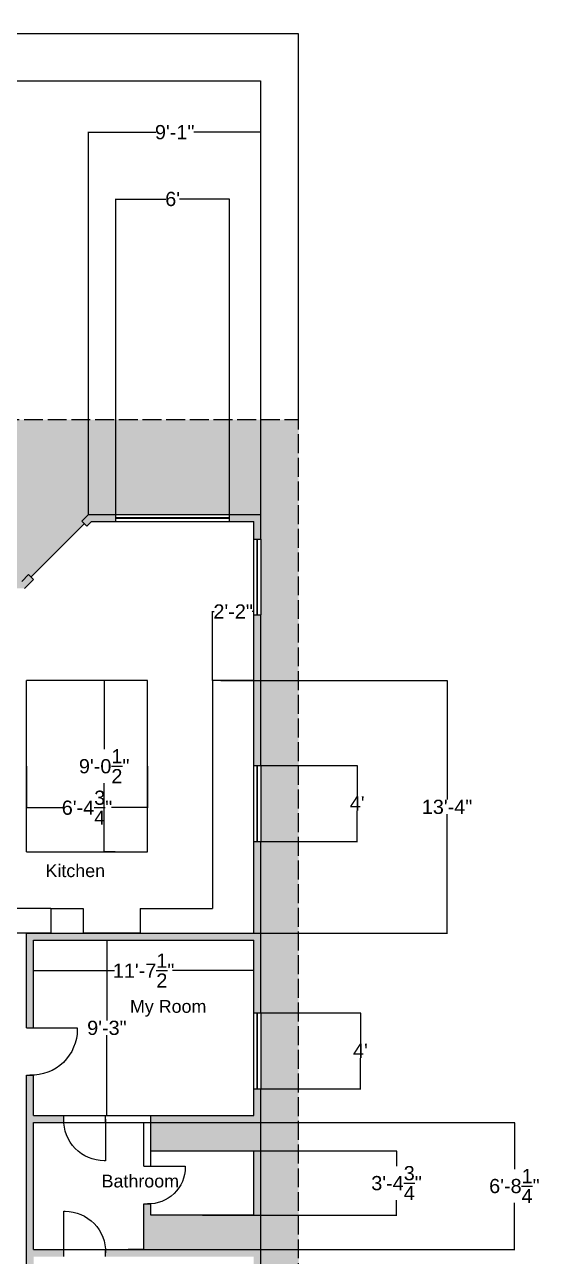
# Model space of a CAD drawing. Header units: inches. Extents: x -2924 to 1106, y -385 to 1215.
# Drawn here: x 704 to 1037, y 141 to 921 of the extents above; entities that cross this region are included whole.
import ezdxf

# ---------------------------------------------------------------- set-up
doc = ezdxf.new("R2010")
doc.units = ezdxf.units.IN
doc.header["$MEASUREMENT"] = 0
doc.header["$PDMODE"] = 2
doc.linetypes.add('ACAD_ISO02W100', pattern=[15, 12, -3])
doc.layers.get('Defpoints').update_dxf_attribs({"color": 8})
for name, color, linetype, plot in [('door', 4, 'Continuous', False), ('wall', 7, 'Continuous', False), ('window', 90, 'Continuous', False)]:
    doc.layers.add(name, color=color, linetype=linetype, plot=plot)
doc.styles.get("Standard").update_dxf_attribs({"font": 'arial.ttf'})
doc.dimstyles.get("Standard").update_dxf_attribs({"dimtxt": 9, "dimasz": 0.18, "dimexe": 0.18, "dimexo": 0.0625, "dimgap": 0.09, "dimtad": 0, "dimtih": 1, "dimtoh": 1, "dimzin": 0, "dimdsep": 46, "dimlunit": 4, "dimtxsty": 'Standard', "dimcen": 0.09, "dimadec": 0, "dimazin": 0, "dimtfac": 1, "dimtofl": 0, "dimtmove": 0, "dimatfit": 3, "dimfxl": 1, "dimtolj": 1, "dimtzin": 0, "dimarcsym": 0})

# ---------------------------------------------------------------- blocks, each defined once
blk = doc.blocks.new('*U4')
at = {"layer": 'door'}
blk.add_lwpolyline([(0, 0), (0, 26.39), (0.81, 26.39, -0.423288), (26.4, 0, -1.822157)], format="xyb", dxfattribs=at)
blk = doc.blocks.new('*U2')
at = {"layer": 'door'}
blk.add_lwpolyline([(0, 0), (0, 23.99), (0.74, 23.99, -0.423288), (24, 0, -1.822157)], format="xyb", dxfattribs=at)
blk = doc.blocks.new('*U5')
at = {"layer": 'door'}
blk.add_lwpolyline([(0, 0), (0, 29.99), (0.93, 29.99, -0.423288), (30, 0, -1.822157)], format="xyb", dxfattribs=at)
blk = doc.blocks.new('*D33')
at = {"layer": 'Defpoints', "color": 0, "transparency": 16777216}
for p in [(705.37, 451.59), (782.17, 451.59), (782.17, 425.33)]:
    blk.add_point(p, dxfattribs=at)
at = {"layer": 'wall', "color": 0, "lineweight": -2, "transparency": 16777216}
for p, q in [((705.37, 451.53), (705.37, 425.15)), ((782.17, 451.53), (782.17, 425.15)), ((705.55, 425.33), (728.28, 425.33)), ((781.99, 425.33), (759.26, 425.33))]:
    blk.add_line(p, q, dxfattribs=at)
at = {"layer": 'wall', "color": 0, "transparency": 16777216}
for points in [[(705.55, 425.36), (705.55, 425.3), (705.37, 425.33)], [(781.99, 425.36), (781.99, 425.3), (782.17, 425.33)]]:
    blk.add_solid(points, dxfattribs=at)
at = {"layer": 'wall', "color": 0, "transparency": 16777216, "insert": (743.77, 425.33), "char_height": 9, "attachment_point": 5}
blk.add_mtext('\\A1;6\'-4{\\H1x;\\S3/4;}"', dxfattribs=at)
blk = doc.blocks.new('*D34')
at = {"layer": 'Defpoints', "color": 0, "transparency": 16777216}
for p in [(754.64, 505.78), (761.63, 505.78), (761.63, 397.41)]:
    blk.add_point(p, dxfattribs=at)
at = {"layer": 'wall', "color": 0, "lineweight": -2, "transparency": 16777216}
for p, q in [((761.57, 505.78), (754.46, 505.78)), ((754.64, 505.6), (754.64, 462.3)), ((754.64, 397.59), (754.64, 440.89)), ((761.57, 397.41), (754.46, 397.41))]:
    blk.add_line(p, q, dxfattribs=at)
at = {"layer": 'wall', "color": 0, "transparency": 16777216}
for points in [[(754.61, 505.6), (754.67, 505.6), (754.64, 505.78)], [(754.61, 397.59), (754.67, 397.59), (754.64, 397.41)]]:
    blk.add_solid(points, dxfattribs=at)
at = {"layer": 'wall', "color": 0, "transparency": 16777216, "insert": (754.64, 451.59), "char_height": 9, "attachment_point": 5}
blk.add_mtext('\\A1;9\'-0{\\H1x;\\S1/2;}"', dxfattribs=at)
blk = doc.blocks.new('*D42')
at = {"layer": 'Defpoints', "color": 0, "transparency": 16777216}
for p in [(816.82, 207.91), (816.82, 167.11), (939.9, 167.11)]:
    blk.add_point(p, dxfattribs=at)
at = {"layer": 'wall', "color": 0, "lineweight": -2, "transparency": 16777216}
for p, q in [((816.88, 207.91), (940.08, 207.91)), ((939.9, 207.73), (939.9, 198.27)), ((939.9, 167.29), (939.9, 176.74)), ((816.88, 167.11), (940.08, 167.11))]:
    blk.add_line(p, q, dxfattribs=at)
at = {"layer": 'wall', "color": 0, "transparency": 16777216}
for points in [[(939.87, 207.73), (939.93, 207.73), (939.9, 207.91)], [(939.87, 167.29), (939.93, 167.29), (939.9, 167.11)]]:
    blk.add_solid(points, dxfattribs=at)
at = {"layer": 'wall', "color": 0, "transparency": 16777216, "insert": (939.9, 187.51), "char_height": 9, "attachment_point": 5}
blk.add_mtext('\\A1;3\'-4{\\H1x;\\S3/4;}"', dxfattribs=at)
blk = doc.blocks.new('*D43')
at = {"layer": 'Defpoints', "color": 0, "transparency": 16777216}
for p in [(849.37, 322.1), (709.87, 313.56), (849.37, 318.31)]:
    blk.add_point(p, dxfattribs=at)
at = {"layer": 'wall', "color": 0, "lineweight": -2, "transparency": 16777216}
for p, q in [((709.87, 313.62), (709.87, 322.28)), ((710.05, 322.1), (761.21, 322.1)), ((849.19, 322.1), (798.02, 322.1)), ((849.37, 318.37), (849.37, 322.28))]:
    blk.add_line(p, q, dxfattribs=at)
at = {"layer": 'wall', "color": 0, "transparency": 16777216}
for points in [[(710.05, 322.13), (710.05, 322.07), (709.87, 322.1)], [(849.19, 322.13), (849.19, 322.07), (849.37, 322.1)]]:
    blk.add_solid(points, dxfattribs=at)
at = {"layer": 'wall', "color": 0, "transparency": 16777216, "insert": (779.62, 322.1), "char_height": 9, "attachment_point": 5}
blk.add_mtext('\\A1;11\'-7{\\H1x;\\S1/2;}"', dxfattribs=at)
blk = doc.blocks.new('*D44')
at = {"layer": 'Defpoints', "color": 0, "transparency": 16777216}
for p in [(709.87, 341.31), (719.47, 230.31), (756.37, 230.31)]:
    blk.add_point(p, dxfattribs=at)
at = {"layer": 'wall', "color": 0, "lineweight": -2, "transparency": 16777216}
for p, q in [((709.93, 341.31), (756.55, 341.31)), ((756.37, 341.13), (756.37, 290.49)), ((756.37, 230.49), (756.37, 281.12)), ((719.53, 230.31), (756.55, 230.31))]:
    blk.add_line(p, q, dxfattribs=at)
at = {"layer": 'wall', "color": 0, "transparency": 16777216}
for points in [[(756.34, 341.13), (756.4, 341.13), (756.37, 341.31)], [(756.34, 230.49), (756.4, 230.49), (756.37, 230.31)]]:
    blk.add_solid(points, dxfattribs=at)
at = {"layer": 'wall', "color": 0, "transparency": 16777216, "insert": (756.37, 285.81), "char_height": 9, "attachment_point": 5}
blk.add_mtext('\\A1;9\'-3"', dxfattribs=at)
blk = doc.blocks.new('*D45')
at = {"layer": 'Defpoints', "color": 0, "transparency": 16777216}
for p in [(828.57, 505.78), (828.57, 345.81), (971.92, 345.81)]:
    blk.add_point(p, dxfattribs=at)
at = {"layer": 'wall', "color": 0, "lineweight": -2, "transparency": 16777216}
for p, q in [((828.63, 505.78), (972.1, 505.78)), ((971.92, 505.6), (971.92, 430.48)), ((971.92, 345.99), (971.92, 421.11)), ((828.63, 345.81), (972.1, 345.81))]:
    blk.add_line(p, q, dxfattribs=at)
at = {"layer": 'wall', "color": 0, "transparency": 16777216}
for points in [[(971.89, 505.6), (971.95, 505.6), (971.92, 505.78)], [(971.89, 345.99), (971.95, 345.99), (971.92, 345.81)]]:
    blk.add_solid(points, dxfattribs=at)
at = {"layer": 'wall', "color": 0, "transparency": 16777216, "insert": (971.92, 425.79), "char_height": 9, "attachment_point": 5}
blk.add_mtext('\\A1;13\'-4"', dxfattribs=at)
blk = doc.blocks.new('*D46')
at = {"layer": 'Defpoints', "color": 0, "transparency": 16777216}
for p in [(853.87, 451.99), (851.87, 403.99), (914.95, 403.99)]:
    blk.add_point(p, dxfattribs=at)
at = {"layer": 'wall', "color": 0, "lineweight": -2, "transparency": 16777216}
for p, q in [((853.93, 451.99), (915.13, 451.99)), ((914.95, 451.81), (914.95, 432.58)), ((914.95, 404.17), (914.95, 423.4)), ((851.93, 403.99), (915.13, 403.99))]:
    blk.add_line(p, q, dxfattribs=at)
at = {"layer": 'wall', "color": 0, "transparency": 16777216}
for points in [[(914.92, 451.81), (914.98, 451.81), (914.95, 451.99)], [(914.92, 404.17), (914.98, 404.17), (914.95, 403.99)]]:
    blk.add_solid(points, dxfattribs=at)
at = {"layer": 'wall', "color": 0, "transparency": 16777216, "insert": (914.95, 427.99), "char_height": 9, "attachment_point": 5}
blk.add_mtext("\\A1;4'", dxfattribs=at)
blk = doc.blocks.new('*D47')
at = {"layer": 'Defpoints', "color": 0, "transparency": 16777216}
for p in [(853.87, 295.31), (853.87, 247.31), (917.03, 247.31)]:
    blk.add_point(p, dxfattribs=at)
at = {"layer": 'wall', "color": 0, "lineweight": -2, "transparency": 16777216}
for p, q in [((853.93, 295.31), (917.21, 295.31)), ((917.03, 295.13), (917.03, 275.9)), ((917.03, 247.49), (917.03, 266.72)), ((853.93, 247.31), (917.21, 247.31))]:
    blk.add_line(p, q, dxfattribs=at)
at = {"layer": 'wall', "color": 0, "transparency": 16777216}
for points in [[(917, 295.13), (917.06, 295.13), (917.03, 295.31)], [(917, 247.49), (917.06, 247.49), (917.03, 247.31)]]:
    blk.add_solid(points, dxfattribs=at)
at = {"layer": 'wall', "color": 0, "transparency": 16777216, "insert": (917.03, 271.31), "char_height": 9, "attachment_point": 5}
blk.add_mtext("\\A1;4'", dxfattribs=at)
blk = doc.blocks.new('*D50')
at = {"layer": 'Defpoints', "color": 0, "transparency": 16777216}
for p in [(709.87, 225.81), (709.87, 145.51), (1014.59, 145.51)]:
    blk.add_point(p, dxfattribs=at)
at = {"layer": 'wall', "color": 0, "lineweight": -2, "transparency": 16777216}
for p, q in [((709.93, 225.81), (1014.77, 225.81)), ((1014.59, 225.63), (1014.59, 196.34)), ((1014.59, 145.69), (1014.59, 174.97)), ((709.93, 145.51), (1014.77, 145.51))]:
    blk.add_line(p, q, dxfattribs=at)
at = {"layer": 'wall', "color": 0, "transparency": 16777216}
for points in [[(1014.56, 225.63), (1014.62, 225.63), (1014.59, 225.81)], [(1014.56, 145.69), (1014.62, 145.69), (1014.59, 145.51)]]:
    blk.add_solid(points, dxfattribs=at)
at = {"layer": 'wall', "color": 0, "transparency": 16777216, "insert": (1014.59, 185.66), "char_height": 9, "attachment_point": 5}
blk.add_mtext('\\A1;6\'-8{\\H1x;\\S1/4;}"', dxfattribs=at)
blk = doc.blocks.new('*D51')
at = {"layer": 'Defpoints', "color": 0, "transparency": 16777216}
for p in [(877.87, 915.43), (313.87, 671.12), (877.87, 671.12)]:
    blk.add_point(p, dxfattribs=at)
at = {"layer": 'wall', "color": 0, "lineweight": -2, "transparency": 16777216}
for p, q in [((313.87, 671.18), (313.87, 915.61)), ((314.05, 915.43), (587.96, 915.43)), ((877.69, 915.43), (603.78, 915.43)), ((877.87, 671.18), (877.87, 915.61))]:
    blk.add_line(p, q, dxfattribs=at)
at = {"layer": 'wall', "color": 0, "transparency": 16777216}
for points in [[(314.05, 915.46), (314.05, 915.4), (313.87, 915.43)], [(877.69, 915.46), (877.69, 915.4), (877.87, 915.43)]]:
    blk.add_solid(points, dxfattribs=at)
at = {"layer": 'wall', "color": 0, "transparency": 16777216, "insert": (595.87, 915.43), "char_height": 9, "attachment_point": 5}
blk.add_mtext("\\A1;47'", dxfattribs=at)
blk = doc.blocks.new('*D52')
at = {"layer": 'Defpoints', "color": 0, "transparency": 16777216}
for p in [(853.87, 885.55), (853.87, 611.12), (373.87, 568.69)]:
    blk.add_point(p, dxfattribs=at)
at = {"layer": 'wall', "color": 0, "lineweight": -2, "transparency": 16777216}
for p, q in [((373.87, 568.76), (373.87, 885.73)), ((374.05, 885.55), (605.96, 885.55)), ((853.69, 885.55), (621.78, 885.55)), ((853.87, 611.18), (853.87, 885.73))]:
    blk.add_line(p, q, dxfattribs=at)
at = {"layer": 'wall', "color": 0, "transparency": 16777216}
for points in [[(374.05, 885.58), (374.05, 885.52), (373.87, 885.55)], [(853.69, 885.58), (853.69, 885.52), (853.87, 885.55)]]:
    blk.add_solid(points, dxfattribs=at)
at = {"layer": 'wall', "color": 0, "transparency": 16777216, "insert": (613.87, 885.55), "char_height": 9, "attachment_point": 5}
blk.add_mtext("\\A1;40'", dxfattribs=at)
blk = doc.blocks.new('*D55')
at = {"layer": 'Defpoints', "color": 0, "transparency": 16777216}
for p in [(853.87, 853.18), (744.79, 611.12), (853.87, 611.12)]:
    blk.add_point(p, dxfattribs=at)
at = {"layer": 'wall', "color": 0, "lineweight": -2, "transparency": 16777216}
for p, q in [((744.79, 611.18), (744.79, 853.36)), ((744.97, 853.18), (787.28, 853.18)), ((853.69, 853.18), (811.38, 853.18)), ((853.87, 611.18), (853.87, 853.36))]:
    blk.add_line(p, q, dxfattribs=at)
at = {"layer": 'wall', "color": 0, "transparency": 16777216}
for points in [[(744.97, 853.21), (744.97, 853.15), (744.79, 853.18)], [(853.69, 853.21), (853.69, 853.15), (853.87, 853.18)]]:
    blk.add_solid(points, dxfattribs=at)
at = {"layer": 'wall', "color": 0, "transparency": 16777216, "insert": (799.33, 853.18), "char_height": 9, "attachment_point": 5}
blk.add_mtext('\\A1;9\'-1"', dxfattribs=at)
blk = doc.blocks.new('*D57')
at = {"layer": 'Defpoints', "color": 0, "transparency": 16777216}
for p in [(834.01, 810.85), (762.01, 611.12), (834.01, 609.12)]:
    blk.add_point(p, dxfattribs=at)
at = {"layer": 'wall', "color": 0, "lineweight": -2, "transparency": 16777216}
for p, q in [((762.01, 611.18), (762.01, 811.03)), ((762.19, 810.85), (793.76, 810.85)), ((833.83, 810.85), (802.27, 810.85)), ((834.01, 609.18), (834.01, 811.03))]:
    blk.add_line(p, q, dxfattribs=at)
at = {"layer": 'wall', "color": 0, "transparency": 16777216}
for points in [[(762.19, 810.88), (762.19, 810.82), (762.01, 810.85)], [(833.83, 810.88), (833.83, 810.82), (834.01, 810.85)]]:
    blk.add_solid(points, dxfattribs=at)
at = {"layer": 'wall', "color": 0, "transparency": 16777216, "insert": (798.01, 810.85), "char_height": 9, "attachment_point": 5}
blk.add_mtext("\\A1;6'", dxfattribs=at)
blk = doc.blocks.new('*D58')
at = {"layer": 'Defpoints', "color": 0, "transparency": 16777216}
for p in [(849.37, 549.58), (823.37, 505.78), (849.37, 505.78)]:
    blk.add_point(p, dxfattribs=at)
at = {"layer": 'wall', "color": 0, "lineweight": -2, "transparency": 16777216}
for p, q in [((823.37, 505.85), (823.37, 549.76)), ((823.55, 549.58), (824.24, 549.58)), ((849.19, 549.58), (848.5, 549.58)), ((849.37, 505.85), (849.37, 549.76))]:
    blk.add_line(p, q, dxfattribs=at)
at = {"layer": 'wall', "color": 0, "transparency": 16777216}
for points in [[(823.55, 549.61), (823.55, 549.55), (823.37, 549.58)], [(849.19, 549.61), (849.19, 549.55), (849.37, 549.58)]]:
    blk.add_solid(points, dxfattribs=at)
at = {"layer": 'wall', "color": 0, "transparency": 16777216, "insert": (836.37, 549.58), "char_height": 9, "attachment_point": 5}
blk.add_mtext('\\A1;2\'-2"', dxfattribs=at)
blk = doc.blocks.new('*D59')
at = {"layer": 'Defpoints', "color": 0, "transparency": 16777216}
for p in [(720.97, 361.41), (682.89, 345.81), (720.97, 345.81)]:
    blk.add_point(p, dxfattribs=at)
at = {"layer": 'wall', "color": 0, "lineweight": -2, "transparency": 16777216}
for p, q in [((720.9, 361.41), (682.71, 361.41)), ((682.89, 361.23), (682.89, 345.99)), ((720.9, 345.81), (682.71, 345.81)), ((682.89, 345.63), (682.71, 345.63)), ((682.89, 345.81), (682.89, 345.63))]:
    blk.add_line(p, q, dxfattribs=at)
at = {"layer": 'wall', "color": 0, "transparency": 16777216}
for points in [[(682.86, 361.23), (682.92, 361.23), (682.89, 361.41)], [(682.86, 345.99), (682.92, 345.99), (682.89, 345.81)]]:
    blk.add_solid(points, dxfattribs=at)
at = {"layer": 'wall', "color": 0, "transparency": 16777216, "insert": (667.8, 345.63), "char_height": 9, "attachment_point": 5}
blk.add_mtext('\\A1;1\'-3{\\H1x;\\S1/2;}"', dxfattribs=at)

msp = doc.modelspace()

# ---------------------------------------------------------------- hatches: boundary and pattern name
at = {"layer": 'wall'}
h = msp.add_hatch(dxfattribs=at)
h.set_pattern_fill('GRASS', color=256, scale=10)
h.set_pattern_definition([(90, (360.11, -102.4264), (-7.07107, 7.07107), [1.875, -12.26714]), (45, (360.11, -102.426), (-7.07107, 7.07107), [1.875, -8.125]), (135, (360.11, -102.426), (-7.07107, -7.07107), [1.875, -8.125])])
h.paths.add_polyline_path([(313.867, 671.12), (313.867, -295.138), (378.367, -295.138), (378.367, -116.806), (373.867, -116.806), (373.867, -98.806), (373.867, 141.194), (373.867, 189.194), (373.867, 252.194), (373.867, 256.694), (373.867, 303.676), (373.867, 383.176), (373.867, 568.694), (400.117, 568.694), (472.117, 568.694), (498.367, 568.694), (566.087, 568.694), (645.587, 568.694), (702.367, 568.694), (706.61, 572.936), (708.201, 571.345), (742.142, 605.287), (740.551, 606.878), (744.794, 611.12), (762.012, 611.12), (834.012, 611.12), (853.867, 611.12), (853.867, 595.393), (853.867, 547.393), (853.867, 451.991), (853.867, 403.991), (853.867, 295.31), (853.867, 247.31), (853.867, 21.194), (825.367, 21.194), (745.867, 21.194), (680.767, 21.194), (680.767, -147.852), (680.767, -179.852), (625.867, -179.852), (625.867, -295.138), (877.867, -295.138), (877.867, 671.12)])
h = msp.add_hatch(color=256, dxfattribs=at)
h.dxf.hatch_style = 1
h.paths.add_polyline_path([(378.367, 112.694), (587.767, 112.694), (587.767, 117.194), (525.067, 117.194), (525.067, 127.194), (520.567, 127.194), (520.567, 117.194), (378.367, 117.194), (378.367, 141.194), (373.867, 141.194), (373.867, -98.806), (373.867, -116.806), (378.367, -116.806), (378.367, -98.806), (392.867, -98.806), (392.867, -94.306), (378.367, -94.306)])
h.paths.add_polyline_path([(378.367, 252.194), (520.567, 252.194), (520.567, 154.794), (521.165, 154.794, -0.0154422), (522.817, 154.794), (525.067, 154.794), (525.067, 165.194), (537.067, 165.194), (537.067, 167.444), (537.067, 169.694), (525.067, 169.694), (525.067, 217.694), (525.067, 252.19), (570.967, 252.19), (570.967, 169.694), (561.067, 169.694), (561.067, 167.444, -0.0154422), (561.067, 166.007), (561.067, 165.194), (589.867, 165.194), (589.867, 167.444), (589.867, 169.694), (575.467, 169.694), (575.467, 252.19), (621.367, 252.19), (621.367, 169.694), (613.867, 169.694), (613.867, 167.444, -0.0154422), (613.867, 166.007), (613.867, 165.194), (625.867, 165.194), (625.867, 256.69), (525.067, 256.69), (498.367, 256.694), (498.367, 412.694), (498.367, 518.194), (493.867, 518.194), (493.867, 412.694), (424.367, 412.694), (424.367, 408.194), (478.867, 408.194), (478.867, 288.194), (416.767, 288.194), (416.767, 287.381, -0.0154422), (416.767, 285.944), (416.767, 283.694), (426.367, 283.694), (426.367, 256.694), (378.367, 256.694), (378.367, 283.694), (392.767, 283.694), (392.767, 288.194), (378.367, 288.194), (378.367, 303.676), (373.867, 303.676), (373.867, 256.694), (373.867, 252.194), (373.867, 189.194), (378.367, 189.194), (378.367, 242.189)])
h.paths.add_polyline_path([(625.867, -94.306), (611.367, -94.306), (611.367, -98.806), (613.867, -98.806), (625.867, -98.806), (625.867, -116.806), (630.367, -116.806), (630.367, -98.806), (630.367, 21.194), (648.367, 21.194), (648.367, 25.694), (630.367, 25.694), (630.367, 117.194), (611.767, 117.194), (611.767, 116.381, -0.0154422), (611.767, 114.944), (611.767, 112.694), (625.867, 112.694)])
h.paths.add_polyline_path([(709.867, 93.194), (705.367, 93.194), (705.367, 25.694), (680.767, 25.694), (680.767, 25.384, -0.0154422), (680.767, 23.444), (680.767, 21.194), (745.867, 21.194), (745.867, 25.694), (709.867, 25.694)])
h.paths.add_polyline_path([(705.367, 126.794), (709.867, 126.794), (709.867, 141.007), (729.067, 141.007), (729.067, 145.507), (709.867, 145.507), (709.867, 225.806), (729.067, 225.806), (729.067, 226.475, -0.0154422), (729.067, 228.056), (729.067, 230.306), (709.867, 230.306), (709.867, 255.806), (709.413, 255.806, -0.0154422), (707.617, 255.806), (705.367, 255.806), (705.367, 225.806), (705.367, 145.507)])
h.paths.add_polyline_path([(849.367, 141.007), (849.367, 25.694), (825.367, 25.694), (825.367, 21.194), (853.867, 21.194), (853.867, 247.31), (849.367, 247.31), (849.367, 230.306), (784.267, 230.306), (784.267, 207.907), (849.367, 207.907), (849.367, 167.107), (784.267, 167.107), (784.267, 174.307), (783.454, 174.307, -0.0154422), (782.017, 174.307), (779.767, 174.307), (779.767, 145.507), (769.867, 145.507), (755.467, 145.507), (755.467, 144.838, -0.0154422), (755.467, 143.257), (755.467, 141.007)])
h.paths.add_polyline_path([(705.367, 285.806), (709.867, 285.806), (709.867, 341.306), (849.367, 341.306), (849.367, 295.31), (853.867, 295.31), (853.867, 403.991), (849.367, 403.991), (849.367, 345.806), (705.367, 345.806)])
h.paths.add_polyline_path([(378.367, 564.194), (400.117, 564.194), (400.117, 568.694), (373.867, 568.694), (373.867, 383.176), (378.367, 383.176), (378.367, 408.194), (388.367, 408.194), (388.367, 408.288, -0.0154422), (388.367, 410.444), (388.367, 412.694), (378.367, 412.694)])
h.paths.add_polyline_path([(566.087, 564.194), (566.087, 568.694), (498.367, 568.694), (472.117, 568.694), (472.117, 564.194), (493.867, 564.194), (493.867, 554.194), (493.962, 554.194, -0.0154422), (496.117, 554.194), (498.367, 554.194), (498.367, 564.194)])
h.paths.add_polyline_path([(762.012, 606.62), (762.012, 611.12), (744.794, 611.12), (740.551, 606.878), (743.733, 603.696), (746.658, 606.62)])
h.paths.add_polyline_path([(849.367, 606.62), (849.367, 595.393), (853.867, 595.393), (853.867, 611.12), (834.012, 611.12), (834.012, 606.62)])
h.paths.add_polyline_path([(853.867, 547.393), (849.367, 547.393), (849.367, 451.991), (853.867, 451.991)])
h.paths.add_polyline_path([(548.585, 142.687), (643.21, 142.687), (643.21, 158.616), (548.585, 158.616)], flags=9)
h = msp.add_hatch(color=256, dxfattribs=at)
h.dxf.hatch_style = 1
h.paths.add_polyline_path([(645.587, 568.694), (645.587, 564.194), (704.231, 564.194), (709.792, 569.754), (706.61, 572.936), (702.367, 568.694)])

# ---------------------------------------------------------------- linework, layer by layer
at = {"layer": 'wall', "linetype": 'ACAD_ISO02W100'}
for p in [(313.867, 671.12), (877.867, -295.138)]:
    msp.add_line(p, (877.867, 671.12), dxfattribs=at)
at = {"layer": 'wall'}
for p, q in [((740.551, 606.878), (744.794, 611.12)), ((744.794, 611.12), (762.012, 611.12)), ((834.012, 611.12), (853.867, 611.12)), ((853.867, 595.393), (853.867, 611.12)), ((743.733, 603.696), (746.658, 606.62)), ((746.658, 606.62), (762.012, 606.62)), ((834.012, 606.62), (849.367, 606.62)), ((849.367, 595.393), (849.367, 606.62)), ((702.367, 568.694), (706.61, 572.936)), ((704.231, 564.194), (709.792, 569.754)), ((849.367, 451.991), (849.367, 547.393)), ((853.867, 451.991), (853.867, 547.393)), ((705.367, 397.406), (705.367, 505.783)), ((782.167, 505.783), (705.367, 505.783)), ((782.167, 397.406), (782.167, 505.783)), ((833.767, 505.783), (823.367, 505.783)), ((823.367, 505.783), (823.367, 361.406)), ((849.367, 505.783), (833.767, 505.783)), ((849.367, 345.806), (849.367, 403.991)), ((853.867, 295.31), (853.867, 403.991)), ((705.367, 397.406), (782.167, 397.406)), ((720.967, 361.406), (741.367, 361.406)), ((720.967, 345.806), (720.967, 361.406)), ((741.367, 361.406), (741.367, 345.806)), ((777.367, 361.406), (823.367, 361.406)), ((777.367, 361.406), (777.367, 345.806)), ((705.367, 345.806), (849.367, 345.806)), ((705.367, 285.806), (705.367, 345.806)), ((777.367, 345.806), (741.367, 345.806)), ((709.867, 341.306), (849.367, 341.306)), ((709.867, 285.806), (709.867, 341.306)), ((849.367, 295.31), (849.367, 341.306)), ((705.367, 285.806), (709.867, 285.806)), ((705.367, 225.806), (705.367, 255.806)), ((705.367, 255.806), (709.867, 255.806)), ((709.867, 230.306), (709.867, 255.806)), ((849.367, 230.306), (849.367, 247.31)), ((853.867, 21.194), (853.867, 247.31)), ((705.367, 145.507), (705.346, 230.306)), ((705.346, 230.306), (705.367, 230.306)), ((709.867, 230.306), (729.067, 230.306)), ((729.067, 225.806), (729.067, 230.306)), ((755.467, 230.306), (849.367, 230.306)), ((755.467, 225.806), (755.467, 230.306)), ((784.267, 198.307), (784.267, 230.306)), ((705.346, 225.806), (705.347, 225.806)), ((709.867, 145.507), (709.867, 225.806)), ((709.867, 225.806), (729.067, 225.806)), ((755.467, 225.806), (779.767, 225.806)), ((779.767, 198.307), (779.767, 225.806)), ((784.267, 207.907), (849.367, 207.907)), ((849.367, 167.107), (849.367, 207.907)), ((779.767, 198.307), (784.267, 198.307)), ((779.767, 145.507), (779.767, 174.307)), ((779.767, 174.307), (784.267, 174.307)), ((784.267, 167.107), (784.267, 174.307)), ((849.367, 167.107), (784.267, 167.107)), ((705.367, 126.794), (705.367, 145.507)), ((709.867, 145.507), (729.067, 145.507)), ((729.067, 141.007), (729.067, 145.507)), ((755.467, 141.007), (755.467, 145.507)), ((755.467, 145.507), (779.767, 145.507)), ((779.767, 145.507), (769.867, 145.507))]:
    msp.add_line(p, q, dxfattribs=at)
at = {"layer": 'window'}
for p, q in [((762.012, 606.62), (762.012, 611.12)), ((762.012, 611.12), (834.012, 611.12)), ((762.012, 609.12), (834.012, 609.12)), ((762.012, 608.62), (834.012, 608.62)), ((834.012, 606.62), (834.012, 611.12)), ((742.142, 605.287), (708.201, 571.345)), ((740.551, 606.878), (743.733, 603.696)), ((762.012, 606.62), (834.012, 606.62)), ((849.367, 547.393), (849.367, 595.393)), ((849.367, 595.393), (853.867, 595.393)), ((851.367, 595.393), (851.367, 547.393)), ((851.867, 547.393), (851.867, 595.393)), ((853.867, 595.393), (853.867, 547.393)), ((706.61, 572.936), (709.792, 569.754)), ((849.367, 547.393), (853.867, 547.393)), ((849.367, 403.991), (849.367, 451.991)), ((849.367, 451.991), (853.867, 451.991)), ((851.367, 451.991), (851.367, 403.991)), ((851.867, 403.991), (851.867, 451.991)), ((853.867, 451.991), (853.867, 403.991)), ((849.367, 403.991), (853.867, 403.991)), ((849.367, 247.31), (849.367, 295.31)), ((849.367, 295.31), (853.867, 295.31)), ((851.367, 295.31), (851.367, 247.31)), ((851.867, 247.31), (851.867, 295.31)), ((853.867, 295.31), (853.867, 247.31)), ((849.367, 247.31), (853.867, 247.31))]:
    msp.add_line(p, q, dxfattribs=at)

# ---------------------------------------------------------------- block references
at = {"layer": 'door'}
for name, p, rotation in [('*U5', (707.617, 285.806), 270), ('*U4', (755.467, 228.056), 180), ('*U2', (782.017, 198.307), 270)]:
    msp.add_blockref(name, p, dxfattribs=dict(at, rotation=rotation))
msp.add_blockref('*U4', (729.067, 143.257), dxfattribs=at)

# ---------------------------------------------------------------- texts
at = {"layer": 'wall'}
for s, p in [('Kitchen', (717.467, 381.35)), ('My Room', (770.979, 295.4)), ('Bathroom', (753.014, 184.75))]:
    msp.add_text(s, height=8.1, dxfattribs=at).set_placement(p)

# ---------------------------------------------------------------- dimensions: what is measured, and where the dimension line sits
for base, p1, p2, picture, middle in [((877.867, 915.431), (313.867, 671.12), (877.867, 671.12), '*D51', (595.867, 915.431)), ((853.867, 885.552), (373.867, 568.694), (853.867, 611.12), '*D52', (613.867, 885.552)), ((853.867, 853.183), (744.794, 611.12), (853.867, 611.12), '*D55', (799.33, 853.183)), ((834.012, 810.854), (762.012, 611.12), (834.012, 609.12), '*D57', (798.012, 810.854)), ((849.367, 549.584), (823.367, 505.783), (849.367, 505.783), '*D58', (836.367, 549.584)), ((782.167, 425.331), (705.367, 451.594), (782.167, 451.594), '*D33', (743.767, 425.331)), ((849.367, 322.101), (709.867, 313.556), (849.367, 318.308), '*D43', (779.617, 322.101))]:
    dim = msp.add_linear_dim(base=base, p1=p1, p2=p2, dimstyle='Standard', dxfattribs=at)
    dim.commit()
    dim.dimension.update_dxf_attribs({"geometry": picture, "text_midpoint": middle})
for base, p1, p2, picture, middle in [((754.638, 505.783), (761.634, 397.406), (761.634, 505.783), '*D34', (754.638, 451.594)), ((914.954, 403.991), (853.867, 451.991), (851.867, 403.991), '*D46', (914.954, 427.991)), ((682.891, 345.806), (720.967, 361.406), (720.967, 345.806), '*D59', (667.801, 345.626)), ((756.368, 230.306), (709.867, 341.306), (719.467, 230.306), '*D44', (756.368, 285.806)), ((917.029, 247.31), (853.867, 295.31), (853.867, 247.31), '*D47', (917.029, 271.31)), ((1014.595, 145.507), (709.867, 225.806), (709.867, 145.507), '*D50', (1014.595, 185.656)), ((939.903, 167.107), (816.817, 207.907), (816.817, 167.107), '*D42', (939.903, 187.507))]:
    dim = msp.add_linear_dim(base=base, p1=p1, p2=p2, angle=90, dimstyle='Standard', dxfattribs=at)
    dim.commit()
    dim.dimension.update_dxf_attribs({"geometry": picture, "text_midpoint": middle})
dim = msp.add_linear_dim(base=(971.918, 345.806), p1=(828.567, 505.783), p2=(828.567, 345.806), angle=90, dimstyle='Standard', dxfattribs=at)
dim.commit()
dim.dimension.update_dxf_attribs({"geometry": '*D45', "text_midpoint": (971.918, 425.794), "dimtype": 160})

doc.saveas('drawing.dxf')
